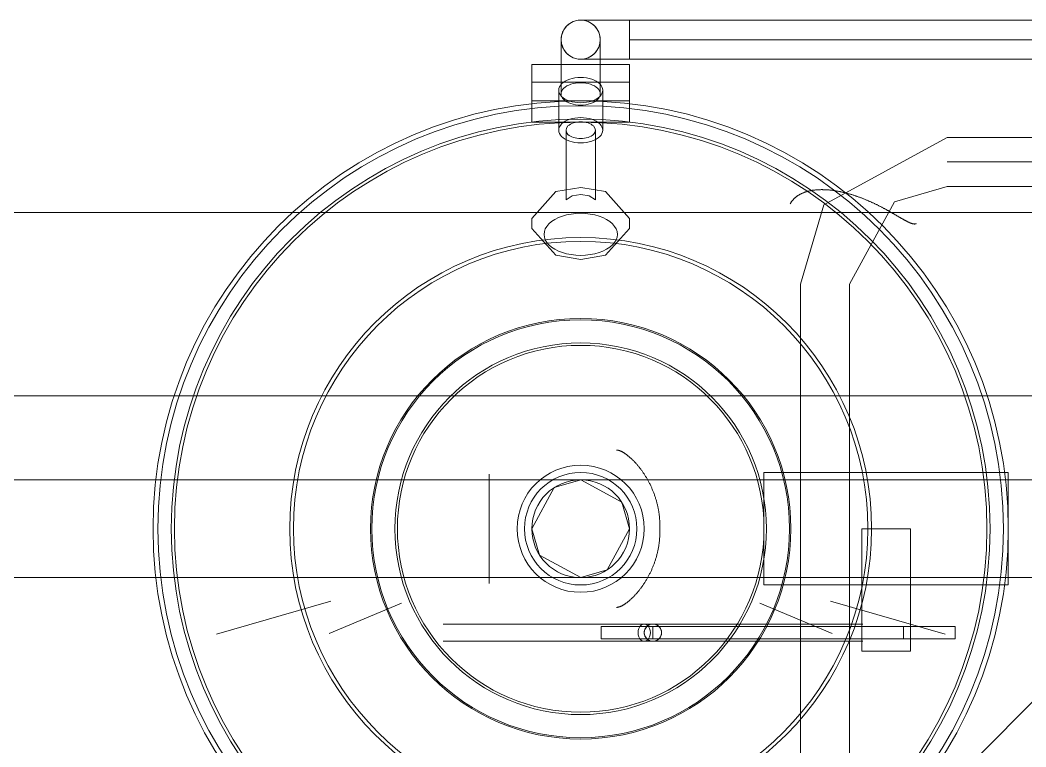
# Model space of a CAD drawing. Header units: millimetres. Extents: x -677815 to 406757, y -145898 to 39000.
# Drawn here: x 136775.9 to 137187.5, y 11781.5 to 12078.7 of the extents above; entities that cross this region are included whole.
import ezdxf

# ---------------------------------------------------------------- set-up
doc = ezdxf.new("R2010")
doc.units = ezdxf.units.MM
doc.header["$LTSCALE"] = 8
doc.layers.add('Xref building Toll$0$P-SANR-FIXT', color=8, linetype='Continuous', lineweight=9)
pattern_1 = [(90, (0, 0), (-406, 2e-14), [])]
pattern_2 = [(270, (40, 609.6), (406, 2e-14), [])]

# ---------------------------------------------------------------- blocks, each defined once
blk = doc.blocks.new('Xref building Toll$0$FP_229-MASTER GROUND FLOOR')
at = {"layer": 'Xref building Toll$0$P-SANR-FIXT'}
for p, q in [((232, 435), (232, 415)), ((248, 415), (248, 435))]:
    blk.add_line(p, q, dxfattribs=at)
blk = doc.blocks.new('Xref building Toll$0$FP_230-MASTER GROUND FLOOR')
at = {"layer": 'Xref building Toll$0$P-SANR-FIXT'}
blk.add_line((240, 443), (217.81, 443), dxfattribs=at)
blk = doc.blocks.new('Xref building Toll$0$FP_231-MASTER GROUND FLOOR')
at = {"layer": 'Xref building Toll$0$P-SANR-FIXT'}
blk.add_line((217.81, 427), (240, 427), dxfattribs=at)
blk = doc.blocks.new('Xref building Toll$0$FP_246-MASTER GROUND FLOOR')
at = {"layer": 'Xref building Toll$0$P-SANR-FIXT'}
blk.add_line((240, 245), (240, 415), dxfattribs=at)
blk = doc.blocks.new('Xref building Toll$0$FP_245-MASTER GROUND FLOOR')
at = {"layer": 'Xref building Toll$0$P-SANR-FIXT'}
for p, q in [((232, 415), (232, 245)), ((248, 245), (248, 415))]:
    blk.add_line(p, q, dxfattribs=at)
blk.add_blockref('Xref building Toll$0$FP_246-MASTER GROUND FLOOR', (0, 0), dxfattribs=at)
blk = doc.blocks.new('Xref building Toll$0$FP_250-MASTER GROUND FLOOR')
at = {"layer": 'Xref building Toll$0$P-SANR-FIXT'}
for p, q in [((173.06, 349.15), (172.91, 349.23)), ((173.2, 349.07), (173.06, 349.15)), ((173.34, 348.98), (173.2, 349.07)), ((173.48, 348.89), (173.34, 348.98)), ((173.62, 348.8), (173.48, 348.89)), ((173.76, 348.71), (173.62, 348.8)), ((173.9, 348.61), (173.76, 348.71)), ((174.03, 348.51), (173.9, 348.61)), ((174.16, 348.41), (174.03, 348.51)), ((174.29, 348.3), (174.16, 348.41)), ((174.42, 348.19), (174.29, 348.3)), ((174.55, 348.08), (174.42, 348.19)), ((174.67, 347.97), (174.55, 348.08)), ((174.8, 347.85), (174.67, 347.97)), ((174.92, 347.73), (174.8, 347.85)), ((175.04, 347.61), (174.92, 347.73)), ((175.16, 347.49), (175.04, 347.61)), ((175.28, 347.36), (175.16, 347.49)), ((175.39, 347.23), (175.28, 347.36)), ((175.5, 347.1), (175.39, 347.23)), ((175.62, 346.96), (175.5, 347.1)), ((175.73, 346.82), (175.62, 346.96)), ((175.83, 346.68), (175.73, 346.82)), ((175.94, 346.54), (175.83, 346.68)), ((176.04, 346.39), (175.94, 346.54)), ((176.15, 346.25), (176.04, 346.39)), ((176.25, 346.1), (176.15, 346.25)), ((176.34, 345.94), (176.25, 346.1)), ((176.44, 345.79), (176.34, 345.94)), ((176.53, 345.63), (176.44, 345.79)), ((176.63, 345.47), (176.53, 345.63)), ((176.72, 345.3), (176.63, 345.47)), ((176.81, 345.14), (176.72, 345.3)), ((176.89, 344.97), (176.81, 345.14)), ((176.98, 344.8), (176.89, 344.97)), ((177.06, 344.63), (176.98, 344.8)), ((177.14, 344.45), (177.06, 344.63)), ((177.22, 344.28), (177.14, 344.45)), ((177.29, 344.1), (177.22, 344.28)), ((177.37, 343.91), (177.29, 344.1)), ((177.44, 343.73), (177.37, 343.91)), ((177.51, 343.54), (177.44, 343.73)), ((177.58, 343.36), (177.51, 343.54)), ((177.65, 343.16), (177.58, 343.36)), ((177.71, 342.97), (177.65, 343.16)), ((177.77, 342.78), (177.71, 342.97)), ((177.83, 342.58), (177.77, 342.78)), ((177.89, 342.38), (177.83, 342.58)), ((177.95, 342.18), (177.89, 342.38)), ((178, 341.98), (177.95, 342.18)), ((178.05, 341.77), (178, 341.98)), ((178.1, 341.57), (178.05, 341.77)), ((178.15, 341.36), (178.1, 341.57)), ((178.19, 341.15), (178.15, 341.36)), ((178.24, 340.93), (178.19, 341.15)), ((178.28, 340.72), (178.24, 340.93)), ((178.32, 340.5), (178.28, 340.72)), ((178.36, 340.29), (178.32, 340.5)), ((178.39, 340.07), (178.36, 340.29)), ((178.42, 339.85), (178.39, 340.07)), ((178.45, 339.62), (178.42, 339.85)), ((178.48, 339.4), (178.45, 339.62)), ((178.51, 339.17), (178.48, 339.4)), ((178.53, 338.94), (178.51, 339.17)), ((178.56, 338.71), (178.53, 338.94)), ((178.58, 338.48), (178.56, 338.71)), ((178.6, 338.25), (178.58, 338.48)), ((178.61, 338.02), (178.6, 338.25)), ((178.63, 337.78), (178.61, 338.02)), ((178.64, 337.54), (178.63, 337.78)), ((178.65, 337.31), (178.64, 337.54)), ((178.53, 333.33), (178.55, 333.59)), ((178.55, 333.59), (178.57, 333.84)), ((178.57, 333.84), (178.59, 334.1)), ((178.59, 334.1), (178.61, 334.35)), ((178.61, 334.35), (178.62, 334.6)), ((178.62, 334.6), (178.63, 334.86)), ((178.63, 334.86), (178.65, 335.11)), ((178.66, 337.07), (178.65, 337.31)), ((178.65, 335.35), (178.66, 335.6)), ((178.65, 335.11), (178.65, 335.35)), ((178.66, 336.83), (178.66, 337.07)), ((178.67, 336.58), (178.66, 336.83)), ((178.66, 335.85), (178.67, 336.1)), ((178.66, 335.6), (178.66, 335.85)), ((178.67, 336.34), (178.67, 336.58)), ((178.67, 336.1), (178.67, 336.34)), ((177.92, 329.14), (177.97, 329.41)), ((177.97, 329.41), (178.02, 329.67)), ((178.02, 329.67), (178.07, 329.94)), ((178.07, 329.94), (178.11, 330.2)), ((178.11, 330.2), (178.16, 330.47)), ((178.16, 330.47), (178.2, 330.73)), ((178.2, 330.73), (178.24, 330.99)), ((178.24, 330.99), (178.28, 331.25)), ((178.28, 331.25), (178.32, 331.52)), ((178.32, 331.52), (178.36, 331.78)), ((178.36, 331.78), (178.39, 332.04)), ((178.39, 332.04), (178.42, 332.3)), ((178.42, 332.3), (178.45, 332.56)), ((178.45, 332.56), (178.48, 332.82)), ((178.48, 332.82), (178.51, 333.08)), ((178.51, 333.08), (178.53, 333.33)), ((176.94, 325.13), (177.02, 325.39)), ((177.02, 325.39), (177.09, 325.66)), ((177.09, 325.66), (177.17, 325.93)), ((177.17, 325.93), (177.24, 326.2)), ((177.24, 326.2), (177.31, 326.47)), ((177.31, 326.47), (177.38, 326.73)), ((177.38, 326.73), (177.44, 327)), ((177.44, 327), (177.51, 327.27)), ((177.51, 327.27), (177.57, 327.54)), ((177.57, 327.54), (177.63, 327.81)), ((177.63, 327.81), (177.69, 328.07)), ((177.69, 328.07), (177.75, 328.34)), ((177.75, 328.34), (177.81, 328.61)), ((177.81, 328.61), (177.86, 328.87)), ((177.86, 328.87), (177.92, 329.14)), ((175.55, 320.88), (175.65, 321.14)), ((175.65, 321.14), (175.74, 321.4)), ((175.74, 321.4), (175.84, 321.67)), ((175.84, 321.67), (175.93, 321.93)), ((175.93, 321.93), (176.02, 322.2)), ((176.02, 322.2), (176.11, 322.46)), ((176.11, 322.46), (176.2, 322.73)), ((176.2, 322.73), (176.29, 322.99)), ((176.29, 322.99), (176.37, 323.26)), ((176.37, 323.26), (176.46, 323.52)), ((176.46, 323.52), (176.54, 323.79)), ((176.54, 323.79), (176.63, 324.06)), ((176.63, 324.06), (176.71, 324.32)), ((176.71, 324.32), (176.79, 324.59)), ((176.79, 324.59), (176.87, 324.86)), ((176.87, 324.86), (176.94, 325.13)), ((173.89, 316.78), (174, 317.03)), ((174, 317.03), (174.11, 317.28)), ((174.11, 317.28), (174.21, 317.53)), ((174.21, 317.53), (174.32, 317.78)), ((174.32, 317.78), (174.43, 318.04)), ((174.43, 318.04), (174.54, 318.29)), ((174.54, 318.29), (174.64, 318.55)), ((174.64, 318.55), (174.75, 318.8)), ((174.75, 318.8), (174.85, 319.06)), ((174.85, 319.06), (174.95, 319.32)), ((174.95, 319.32), (175.05, 319.58)), ((175.05, 319.58), (175.16, 319.84)), ((175.16, 319.84), (175.26, 320.09)), ((175.26, 320.09), (175.36, 320.36)), ((175.36, 320.36), (175.45, 320.62)), ((175.45, 320.62), (175.55, 320.88)), ((171.95, 312.7), (172.06, 312.93)), ((172.06, 312.93), (172.18, 313.16)), ((172.18, 313.16), (172.3, 313.39)), ((172.3, 313.39), (172.41, 313.63)), ((172.41, 313.63), (172.53, 313.86)), ((172.53, 313.86), (172.64, 314.1)), ((172.64, 314.1), (172.76, 314.34)), ((172.76, 314.34), (172.87, 314.58)), ((172.87, 314.58), (172.99, 314.82)), ((172.99, 314.82), (173.1, 315.06)), ((173.1, 315.06), (173.22, 315.3)), ((173.22, 315.3), (173.33, 315.54)), ((173.33, 315.54), (173.44, 315.79)), ((173.44, 315.79), (173.55, 316.03)), ((173.55, 316.03), (173.67, 316.28)), ((173.67, 316.28), (173.78, 316.53)), ((173.78, 316.53), (173.89, 316.78)), ((169.75, 308.6), (169.86, 308.81)), ((169.86, 308.81), (169.98, 309.01)), ((169.98, 309.01), (170.09, 309.21)), ((170.09, 309.21), (170.2, 309.42)), ((170.2, 309.42), (170.32, 309.63)), ((170.32, 309.63), (170.43, 309.84)), ((170.43, 309.84), (170.55, 310.05)), ((170.55, 310.05), (170.67, 310.26)), ((170.67, 310.26), (170.78, 310.48)), ((170.78, 310.48), (170.9, 310.69)), ((170.9, 310.69), (171.01, 310.91)), ((171.01, 310.91), (171.13, 311.13)), ((171.13, 311.13), (171.25, 311.35)), ((171.25, 311.35), (171.36, 311.57)), ((171.36, 311.57), (171.48, 311.79)), ((171.48, 311.79), (171.6, 312.02)), ((171.6, 312.02), (171.71, 312.24)), ((171.71, 312.24), (171.83, 312.47)), ((171.83, 312.47), (171.95, 312.7)), ((167.33, 304.43), (167.43, 304.59)), ((167.43, 304.59), (167.52, 304.76)), ((167.52, 304.76), (167.62, 304.92)), ((167.62, 304.92), (167.72, 305.09)), ((167.72, 305.09), (167.82, 305.26)), ((167.82, 305.26), (167.92, 305.43)), ((167.92, 305.43), (168.02, 305.6)), ((168.02, 305.6), (168.12, 305.78)), ((168.12, 305.78), (168.22, 305.95)), ((168.22, 305.95), (168.33, 306.13)), ((168.33, 306.13), (168.43, 306.31)), ((168.43, 306.31), (168.54, 306.49)), ((168.54, 306.49), (168.65, 306.68)), ((168.65, 306.68), (168.75, 306.86)), ((168.75, 306.86), (168.86, 307.05)), ((168.86, 307.05), (168.97, 307.24)), ((168.97, 307.24), (169.08, 307.43)), ((169.08, 307.43), (169.19, 307.62)), ((169.19, 307.62), (169.3, 307.81)), ((169.3, 307.81), (169.41, 308.01)), ((169.41, 308.01), (169.52, 308.21)), ((169.52, 308.21), (169.63, 308.4)), ((169.63, 308.4), (169.75, 308.6)), ((165.16, 300.4), (165.2, 300.5)), ((165.2, 300.5), (165.25, 300.62)), ((165.25, 300.62), (165.31, 300.73)), ((165.31, 300.73), (165.36, 300.84)), ((165.36, 300.84), (165.41, 300.96)), ((165.41, 300.96), (165.47, 301.08)), ((165.47, 301.08), (165.53, 301.19)), ((165.53, 301.19), (165.59, 301.32)), ((165.59, 301.32), (165.65, 301.44)), ((165.65, 301.44), (165.72, 301.56)), ((165.72, 301.56), (165.79, 301.69)), ((165.79, 301.69), (165.85, 301.82)), ((165.85, 301.82), (165.92, 301.95)), ((165.92, 301.95), (165.99, 302.08)), ((165.99, 302.08), (166.07, 302.21)), ((166.07, 302.21), (166.14, 302.35)), ((166.14, 302.35), (166.22, 302.49)), ((166.22, 302.49), (166.29, 302.62)), ((166.29, 302.62), (166.37, 302.76)), ((166.37, 302.76), (166.45, 302.91)), ((166.45, 302.91), (166.54, 303.05)), ((166.54, 303.05), (166.62, 303.2)), ((166.62, 303.2), (166.7, 303.35)), ((166.7, 303.35), (166.79, 303.49)), ((166.79, 303.49), (166.88, 303.65)), ((166.88, 303.65), (166.97, 303.8)), ((166.97, 303.8), (167.06, 303.95)), ((167.06, 303.95), (167.15, 304.11)), ((167.15, 304.11), (167.24, 304.27)), ((167.24, 304.27), (167.33, 304.43)), ((164.62, 298.49), (164.63, 298.56)), ((164.62, 298.41), (164.62, 298.49)), ((164.62, 298.34), (164.62, 298.41)), ((164.63, 298.27), (164.62, 298.34)), ((164.63, 298.64), (164.64, 298.72)), ((164.63, 298.56), (164.63, 298.64)), ((164.63, 298.2), (164.63, 298.27)), ((164.64, 298.13), (164.63, 298.2)), ((164.64, 298.72), (164.65, 298.8)), ((164.65, 298.06), (164.64, 298.13)), ((164.65, 298.8), (164.66, 298.88)), ((164.67, 298), (164.65, 298.06)), ((164.66, 298.88), (164.68, 298.96)), ((164.68, 297.93), (164.67, 298)), ((164.68, 298.96), (164.7, 299.04)), ((164.7, 297.87), (164.68, 297.93)), ((164.7, 299.04), (164.71, 299.13)), ((164.72, 297.81), (164.7, 297.87)), ((164.71, 299.13), (164.74, 299.22)), ((164.74, 297.75), (164.72, 297.81)), ((164.74, 299.22), (164.76, 299.31)), ((164.77, 297.69), (164.74, 297.75)), ((164.76, 299.31), (164.78, 299.4)), ((164.78, 299.4), (164.81, 299.49)), ((164.81, 299.49), (164.84, 299.58)), ((164.84, 299.58), (164.87, 299.68)), ((164.87, 299.68), (164.91, 299.78)), ((164.91, 299.78), (164.94, 299.88)), ((164.94, 299.88), (164.98, 299.98)), ((164.98, 299.98), (165.02, 300.08)), ((165.02, 300.08), (165.07, 300.18)), ((165.07, 300.18), (165.11, 300.29)), ((165.11, 300.29), (165.16, 300.4))]:
    blk.add_line(p, q, dxfattribs=at)
blk = doc.blocks.new('Xref building Toll$0$FP_249-MASTER GROUND FLOOR')
at = {"layer": 'Xref building Toll$0$P-SANR-FIXT', "flags": 128}
for points in [[(200, 285), (172.42, 335.49), (140, 345)], [(140, 325), (173.66, 306.61), (180, 285)]]:
    blk.add_lwpolyline(points, dxfattribs=at)
at = {"layer": 'Xref building Toll$0$P-SANR-FIXT'}
blk.add_blockref('Xref building Toll$0$FP_250-MASTER GROUND FLOOR', (0, 0), dxfattribs=at)
blk = doc.blocks.new('Xref building Toll$0$FP_252-MASTER GROUND FLOOR')
at = {"layer": 'Xref building Toll$0$P-SANR-FIXT'}
blk.add_line((190, 185), (190, 285), dxfattribs=at)
blk = doc.blocks.new('Xref building Toll$0$FP_251-MASTER GROUND FLOOR')
at = {"layer": 'Xref building Toll$0$P-SANR-FIXT'}
for p, q in [((180, 285), (180, 185)), ((200, 185), (200, 285))]:
    blk.add_line(p, q, dxfattribs=at)
blk.add_blockref('Xref building Toll$0$FP_252-MASTER GROUND FLOOR', (0, 0), dxfattribs=at)
blk = doc.blocks.new('Xref building Toll$0$FP_262-MASTER GROUND FLOOR')
at = {"layer": 'Xref building Toll$0$P-SANR-FIXT'}
for p, q in [((140, 345), (-60, 345)), ((-60, 325), (140, 325))]:
    blk.add_line(p, q, dxfattribs=at)
blk = doc.blocks.new('Xref building Toll$0$FP_264-MASTER GROUND FLOOR')
at = {"layer": 'Xref building Toll$0$P-SANR-FIXT'}
blk.add_line((62.36, 260), (40, 260), dxfattribs=at)
blk = doc.blocks.new('Xref building Toll$0$FP_263-MASTER GROUND FLOOR')
at = {"layer": 'Xref building Toll$0$P-SANR-FIXT'}
blk.add_line((60, 135), (60, 385), dxfattribs=at)
blk.add_blockref('Xref building Toll$0$FP_264-MASTER GROUND FLOOR', (0, 0), dxfattribs=at)
blk = doc.blocks.new('Xref building Toll$0$FP_266-MASTER GROUND FLOOR')
at = {"layer": 'Xref building Toll$0$P-SANR-FIXT'}
blk.add_line((17.64, 260), (40, 260), dxfattribs=at)
blk = doc.blocks.new('Xref building Toll$0$FP_265-MASTER GROUND FLOOR')
at = {"layer": 'Xref building Toll$0$P-SANR-FIXT'}
blk.add_line((20, 385), (20, 135), dxfattribs=at)
blk.add_blockref('Xref building Toll$0$FP_266-MASTER GROUND FLOOR', (0, 0), dxfattribs=at)
blk = doc.blocks.new('Xref building Toll$0$FP_268-MASTER GROUND FLOOR')
at = {"layer": 'Xref building Toll$0$P-SANR-FIXT'}
for p, q in [((72.13, 419.91), (72.11, 419.81)), ((72.15, 420.02), (72.13, 419.91)), ((72.16, 420.12), (72.15, 420.02)), ((72.17, 420.21), (72.16, 420.12)), ((72.17, 420.31), (72.17, 420.21)), ((69.99, 415.83), (69.87, 415.67)), ((70.12, 415.99), (69.99, 415.83)), ((70.24, 416.15), (70.12, 415.99)), ((70.35, 416.31), (70.24, 416.15)), ((70.47, 416.47), (70.35, 416.31)), ((70.57, 416.62), (70.47, 416.47)), ((70.68, 416.78), (70.57, 416.62)), ((70.78, 416.93), (70.68, 416.78)), ((70.88, 417.08), (70.78, 416.93)), ((70.98, 417.23), (70.88, 417.08)), ((71.07, 417.37), (70.98, 417.23)), ((71.15, 417.52), (71.07, 417.37)), ((71.24, 417.66), (71.15, 417.52)), ((71.32, 417.81), (71.24, 417.66)), ((71.4, 417.95), (71.32, 417.81)), ((71.47, 418.09), (71.4, 417.95)), ((71.54, 418.22), (71.47, 418.09)), ((71.61, 418.36), (71.54, 418.22)), ((71.67, 418.49), (71.61, 418.36)), ((71.73, 418.62), (71.67, 418.49)), ((71.78, 418.75), (71.73, 418.62)), ((71.83, 418.88), (71.78, 418.75)), ((71.88, 419), (71.83, 418.88)), ((71.93, 419.12), (71.88, 419)), ((71.97, 419.24), (71.93, 419.12)), ((72, 419.36), (71.97, 419.24)), ((72.04, 419.48), (72, 419.36)), ((72.07, 419.59), (72.04, 419.48)), ((72.09, 419.7), (72.07, 419.59)), ((72.11, 419.81), (72.09, 419.7)), ((65.84, 411.61), (65.64, 411.43)), ((66.05, 411.78), (65.84, 411.61)), ((66.25, 411.95), (66.05, 411.78)), ((66.45, 412.12), (66.25, 411.95)), ((66.64, 412.3), (66.45, 412.12)), ((66.83, 412.47), (66.64, 412.3)), ((67.02, 412.64), (66.83, 412.47)), ((67.21, 412.81), (67.02, 412.64)), ((67.39, 412.99), (67.21, 412.81)), ((67.57, 413.16), (67.39, 412.99)), ((67.75, 413.33), (67.57, 413.16)), ((67.92, 413.5), (67.75, 413.33)), ((68.09, 413.67), (67.92, 413.5)), ((68.25, 413.84), (68.09, 413.67)), ((68.42, 414.01), (68.25, 413.84)), ((68.58, 414.18), (68.42, 414.01)), ((68.73, 414.35), (68.58, 414.18)), ((68.89, 414.52), (68.73, 414.35)), ((69.04, 414.69), (68.89, 414.52)), ((69.18, 414.85), (69.04, 414.69)), ((69.33, 415.02), (69.18, 414.85)), ((69.47, 415.18), (69.33, 415.02)), ((69.61, 415.35), (69.47, 415.18)), ((69.74, 415.51), (69.61, 415.35)), ((69.87, 415.67), (69.74, 415.51)), ((59.85, 407.5), (59.57, 407.35)), ((60.12, 407.66), (59.85, 407.5)), ((60.38, 407.81), (60.12, 407.66)), ((60.65, 407.96), (60.38, 407.81)), ((60.91, 408.12), (60.65, 407.96)), ((61.17, 408.28), (60.91, 408.12)), ((61.43, 408.43), (61.17, 408.28)), ((61.69, 408.59), (61.43, 408.43)), ((61.94, 408.75), (61.69, 408.59)), ((62.19, 408.91), (61.94, 408.75)), ((62.44, 409.08), (62.19, 408.91)), ((62.69, 409.24), (62.44, 409.08)), ((62.93, 409.4), (62.69, 409.24)), ((63.17, 409.57), (62.93, 409.4)), ((63.41, 409.74), (63.17, 409.57)), ((63.64, 409.9), (63.41, 409.74)), ((63.88, 410.07), (63.64, 409.9)), ((64.11, 410.24), (63.88, 410.07)), ((64.33, 410.41), (64.11, 410.24)), ((64.56, 410.58), (64.33, 410.41)), ((64.78, 410.75), (64.56, 410.58)), ((65, 410.92), (64.78, 410.75)), ((65.21, 411.09), (65, 410.92)), ((65.43, 411.26), (65.21, 411.09)), ((65.64, 411.43), (65.43, 411.26)), ((48.85, 403.39), (48.52, 403.32)), ((49.18, 403.46), (48.85, 403.39)), ((49.51, 403.53), (49.18, 403.46)), ((49.84, 403.61), (49.51, 403.53)), ((50.17, 403.69), (49.84, 403.61)), ((50.5, 403.77), (50.17, 403.69)), ((50.82, 403.86), (50.5, 403.77)), ((51.15, 403.94), (50.82, 403.86)), ((51.47, 404.04), (51.15, 403.94)), ((51.79, 404.13), (51.47, 404.04)), ((52.11, 404.22), (51.79, 404.13)), ((52.43, 404.32), (52.11, 404.22)), ((52.75, 404.42), (52.43, 404.32)), ((53.06, 404.53), (52.75, 404.42)), ((53.38, 404.63), (53.06, 404.53)), ((53.69, 404.74), (53.38, 404.63)), ((54, 404.85), (53.69, 404.74)), ((54.31, 404.96), (54, 404.85)), ((54.62, 405.08), (54.31, 404.96)), ((54.93, 405.2), (54.62, 405.08)), ((55.23, 405.32), (54.93, 405.2)), ((55.53, 405.44), (55.23, 405.32)), ((55.84, 405.56), (55.53, 405.44)), ((56.14, 405.69), (55.84, 405.56)), ((56.43, 405.82), (56.14, 405.69)), ((56.73, 405.95), (56.43, 405.82)), ((57.02, 406.08), (56.73, 405.95)), ((57.31, 406.22), (57.02, 406.08)), ((57.6, 406.35), (57.31, 406.22)), ((57.89, 406.49), (57.6, 406.35)), ((58.18, 406.63), (57.89, 406.49)), ((58.46, 406.77), (58.18, 406.63)), ((58.74, 406.91), (58.46, 406.77)), ((59.02, 407.06), (58.74, 406.91)), ((59.3, 407.21), (59.02, 407.06)), ((59.57, 407.35), (59.3, 407.21)), ((40.34, 402.6), (40, 402.61)), ((40.69, 402.59), (40.34, 402.6)), ((41.03, 402.59), (40.69, 402.59)), ((41.38, 402.59), (41.03, 402.59)), ((41.72, 402.59), (41.38, 402.59)), ((42.07, 402.6), (41.72, 402.59)), ((42.41, 402.61), (42.07, 402.6)), ((42.76, 402.62), (42.41, 402.61)), ((43.1, 402.64), (42.76, 402.62)), ((43.44, 402.65), (43.1, 402.64)), ((43.79, 402.68), (43.44, 402.65)), ((44.13, 402.7), (43.79, 402.68)), ((44.47, 402.73), (44.13, 402.7)), ((44.81, 402.76), (44.47, 402.73)), ((45.15, 402.8), (44.81, 402.76)), ((45.49, 402.84), (45.15, 402.8)), ((45.83, 402.88), (45.49, 402.84)), ((46.17, 402.92), (45.83, 402.88)), ((46.51, 402.97), (46.17, 402.92)), ((46.85, 403.02), (46.51, 402.97)), ((47.18, 403.07), (46.85, 403.02)), ((47.52, 403.13), (47.18, 403.07)), ((47.85, 403.19), (47.52, 403.13)), ((48.19, 403.25), (47.85, 403.19)), ((48.52, 403.32), (48.19, 403.25))]:
    blk.add_line(p, q, dxfattribs=at)
blk = doc.blocks.new('Xref building Toll$0$FP_267-MASTER GROUND FLOOR')
at = {"layer": 'Xref building Toll$0$P-SANR-FIXT', "flags": 128}
for points in [[(40, 455), (56.83, 445.81), (60, 435)], [(60, 435), (50.81, 418.17), (40, 415)], [(60, 435), (60, 412.02), (60, 385)]]:
    blk.add_lwpolyline(points, dxfattribs=at)
at = {"layer": 'Xref building Toll$0$P-SANR-FIXT'}
blk.add_blockref('Xref building Toll$0$FP_268-MASTER GROUND FLOOR', (0, 0), dxfattribs=at)
blk = doc.blocks.new('Xref building Toll$0$FP_270-MASTER GROUND FLOOR')
at = {"layer": 'Xref building Toll$0$P-SANR-FIXT'}
for p, q in [((7.83, 420.31), (7.83, 420.21)), ((7.83, 420.21), (7.84, 420.12)), ((7.84, 420.12), (7.85, 420.02)), ((7.85, 420.02), (7.87, 419.91)), ((7.87, 419.91), (7.89, 419.81)), ((7.89, 419.81), (7.91, 419.7)), ((7.91, 419.7), (7.93, 419.59)), ((7.93, 419.59), (7.96, 419.48)), ((7.96, 419.48), (8, 419.36)), ((8, 419.36), (8.03, 419.24)), ((8.03, 419.24), (8.07, 419.12)), ((8.07, 419.12), (8.12, 419)), ((8.12, 419), (8.17, 418.88)), ((8.17, 418.88), (8.22, 418.75)), ((8.22, 418.75), (8.27, 418.62)), ((8.27, 418.62), (8.33, 418.49)), ((8.33, 418.49), (8.39, 418.36)), ((8.39, 418.36), (8.46, 418.22)), ((8.46, 418.22), (8.53, 418.09)), ((8.53, 418.09), (8.6, 417.95)), ((8.6, 417.95), (8.68, 417.81)), ((8.68, 417.81), (8.76, 417.66)), ((8.76, 417.66), (8.85, 417.52)), ((8.85, 417.52), (8.93, 417.37)), ((8.93, 417.37), (9.02, 417.23)), ((9.02, 417.23), (9.12, 417.08)), ((9.12, 417.08), (9.22, 416.93)), ((9.22, 416.93), (9.32, 416.78)), ((9.32, 416.78), (9.43, 416.62)), ((9.43, 416.62), (9.53, 416.47)), ((9.53, 416.47), (9.65, 416.31)), ((9.65, 416.31), (9.76, 416.15)), ((9.76, 416.15), (9.88, 415.99)), ((9.88, 415.99), (10.01, 415.83)), ((10.01, 415.83), (10.13, 415.67)), ((10.13, 415.67), (10.26, 415.51)), ((10.26, 415.51), (10.39, 415.35)), ((10.39, 415.35), (10.53, 415.18)), ((10.53, 415.18), (10.67, 415.02)), ((10.67, 415.02), (10.82, 414.85)), ((10.82, 414.85), (10.96, 414.69)), ((10.96, 414.69), (11.11, 414.52)), ((11.11, 414.52), (11.27, 414.35)), ((11.27, 414.35), (11.42, 414.18)), ((11.42, 414.18), (11.58, 414.01)), ((11.58, 414.01), (11.75, 413.84)), ((11.75, 413.84), (11.91, 413.67)), ((11.91, 413.67), (12.08, 413.5)), ((12.08, 413.5), (12.25, 413.33)), ((12.25, 413.33), (12.43, 413.16)), ((12.43, 413.16), (12.61, 412.99)), ((12.61, 412.99), (12.79, 412.81)), ((12.79, 412.81), (12.98, 412.64)), ((12.98, 412.64), (13.17, 412.47)), ((13.17, 412.47), (13.36, 412.3)), ((13.36, 412.3), (13.55, 412.12)), ((13.55, 412.12), (13.75, 411.95)), ((13.75, 411.95), (13.95, 411.78)), ((13.95, 411.78), (14.16, 411.61)), ((14.16, 411.61), (14.36, 411.43)), ((14.36, 411.43), (14.57, 411.26)), ((14.57, 411.26), (14.79, 411.09)), ((14.79, 411.09), (15, 410.92)), ((15, 410.92), (15.22, 410.75)), ((15.22, 410.75), (15.44, 410.58)), ((15.44, 410.58), (15.67, 410.41)), ((15.67, 410.41), (15.89, 410.24)), ((15.89, 410.24), (16.12, 410.07)), ((16.12, 410.07), (16.36, 409.9)), ((16.36, 409.9), (16.59, 409.74)), ((16.59, 409.74), (16.83, 409.57)), ((16.83, 409.57), (17.07, 409.4)), ((17.07, 409.4), (17.31, 409.24)), ((17.31, 409.24), (17.56, 409.08)), ((17.56, 409.08), (17.81, 408.91)), ((17.81, 408.91), (18.06, 408.75)), ((18.06, 408.75), (18.31, 408.59)), ((18.31, 408.59), (18.57, 408.43)), ((18.57, 408.43), (18.83, 408.28)), ((18.83, 408.28), (19.09, 408.12)), ((19.09, 408.12), (19.35, 407.96)), ((19.35, 407.96), (19.62, 407.81)), ((19.62, 407.81), (19.88, 407.66)), ((19.88, 407.66), (20.15, 407.5)), ((20.15, 407.5), (20.43, 407.35)), ((20.43, 407.35), (20.7, 407.21)), ((20.7, 407.21), (20.98, 407.06)), ((20.98, 407.06), (21.26, 406.91)), ((21.26, 406.91), (21.54, 406.77)), ((21.54, 406.77), (21.82, 406.63)), ((21.82, 406.63), (22.11, 406.49)), ((22.11, 406.49), (22.4, 406.35)), ((22.4, 406.35), (22.69, 406.22)), ((22.69, 406.22), (22.98, 406.08)), ((22.98, 406.08), (23.27, 405.95)), ((23.27, 405.95), (23.57, 405.82)), ((23.57, 405.82), (23.86, 405.69)), ((23.86, 405.69), (24.16, 405.56)), ((24.16, 405.56), (24.47, 405.44)), ((24.47, 405.44), (24.77, 405.32)), ((24.77, 405.32), (25.07, 405.2)), ((25.07, 405.2), (25.38, 405.08)), ((25.38, 405.08), (25.69, 404.96)), ((25.69, 404.96), (26, 404.85)), ((26, 404.85), (26.31, 404.74)), ((26.31, 404.74), (26.62, 404.63)), ((26.62, 404.63), (26.94, 404.53)), ((26.94, 404.53), (27.25, 404.42)), ((27.25, 404.42), (27.57, 404.32)), ((27.57, 404.32), (27.89, 404.22)), ((27.89, 404.22), (28.21, 404.13)), ((28.21, 404.13), (28.53, 404.04)), ((28.53, 404.04), (28.85, 403.94)), ((28.85, 403.94), (29.18, 403.86)), ((29.18, 403.86), (29.5, 403.77)), ((29.5, 403.77), (29.83, 403.69)), ((29.83, 403.69), (30.16, 403.61)), ((30.16, 403.61), (30.49, 403.53)), ((30.49, 403.53), (30.82, 403.46)), ((30.82, 403.46), (31.15, 403.39)), ((31.15, 403.39), (31.48, 403.32)), ((31.48, 403.32), (31.81, 403.25)), ((31.81, 403.25), (32.15, 403.19)), ((32.15, 403.19), (32.48, 403.13)), ((32.48, 403.13), (32.82, 403.07)), ((32.82, 403.07), (33.15, 403.02)), ((33.15, 403.02), (33.49, 402.97)), ((33.49, 402.97), (33.83, 402.92)), ((33.83, 402.92), (34.17, 402.88)), ((34.17, 402.88), (34.51, 402.84)), ((34.51, 402.84), (34.85, 402.8)), ((34.85, 402.8), (35.19, 402.76)), ((35.19, 402.76), (35.53, 402.73)), ((35.53, 402.73), (35.87, 402.7)), ((35.87, 402.7), (36.21, 402.68)), ((36.21, 402.68), (36.56, 402.65)), ((36.56, 402.65), (36.9, 402.64)), ((36.9, 402.64), (37.24, 402.62)), ((37.24, 402.62), (37.59, 402.61)), ((37.59, 402.61), (37.93, 402.6)), ((37.93, 402.6), (38.28, 402.59)), ((38.28, 402.59), (38.62, 402.59)), ((38.62, 402.59), (38.97, 402.59)), ((38.97, 402.59), (39.31, 402.59)), ((39.31, 402.59), (39.66, 402.6)), ((39.66, 402.6), (40, 402.61))]:
    blk.add_line(p, q, dxfattribs=at)
blk = doc.blocks.new('Xref building Toll$0$FP_269-MASTER GROUND FLOOR')
at = {"layer": 'Xref building Toll$0$P-SANR-FIXT', "flags": 128}
for points in [[(20, 435), (29.19, 451.83), (40, 455)], [(20, 385), (20, 427.07), (20, 435)], [(40, 415), (23.17, 424.19), (20, 435)]]:
    blk.add_lwpolyline(points, dxfattribs=at)
at = {"layer": 'Xref building Toll$0$P-SANR-FIXT'}
blk.add_blockref('Xref building Toll$0$FP_270-MASTER GROUND FLOOR', (0, 0), dxfattribs=at)
blk = doc.blocks.new('Xref building Toll$0$FP_274-MASTER GROUND FLOOR')
at = {"layer": 'Xref building Toll$0$P-SANR-FIXT'}
blk.add_line((-3.18, 285.9), (10.37, 332.7), dxfattribs=at)
blk = doc.blocks.new('Xref building Toll$0$FP_273-MASTER GROUND FLOOR')
at = {"layer": 'Xref building Toll$0$P-SANR-FIXT'}
blk.add_blockref('Xref building Toll$0$FP_274-MASTER GROUND FLOOR', (0, 0), dxfattribs=at)
blk = doc.blocks.new('Xref building Toll$0$FP_276-MASTER GROUND FLOOR')
at = {"layer": 'Xref building Toll$0$P-SANR-FIXT'}
blk.add_line((-2.79, 332.1), (9.52, 361.71), dxfattribs=at)
blk = doc.blocks.new('Xref building Toll$0$FP_275-MASTER GROUND FLOOR')
at = {"layer": 'Xref building Toll$0$P-SANR-FIXT'}
blk.add_blockref('Xref building Toll$0$FP_276-MASTER GROUND FLOOR', (0, 0), dxfattribs=at)
blk = doc.blocks.new('Xref building Toll$0$FP_278-MASTER GROUND FLOOR')
at = {"layer": 'Xref building Toll$0$P-SANR-FIXT'}
blk.add_line((10.37, 537.3), (-3.18, 584.1), dxfattribs=at)
blk = doc.blocks.new('Xref building Toll$0$FP_277-MASTER GROUND FLOOR')
at = {"layer": 'Xref building Toll$0$P-SANR-FIXT'}
blk.add_blockref('Xref building Toll$0$FP_278-MASTER GROUND FLOOR', (0, 0), dxfattribs=at)
blk = doc.blocks.new('Xref building Toll$0$FP_280-MASTER GROUND FLOOR')
at = {"layer": 'Xref building Toll$0$P-SANR-FIXT'}
blk.add_line((9.52, 508.29), (-2.79, 537.9), dxfattribs=at)
blk = doc.blocks.new('Xref building Toll$0$FP_279-MASTER GROUND FLOOR')
at = {"layer": 'Xref building Toll$0$P-SANR-FIXT'}
blk.add_blockref('Xref building Toll$0$FP_280-MASTER GROUND FLOOR', (0, 0), dxfattribs=at)
blk = doc.blocks.new('Xref building Toll$0$FP_281-MASTER GROUND FLOOR')
at = {"layer": 'Xref building Toll$0$P-SANR-FIXT'}
for p, q in [((-6.04, 405.46), (-6.04, 322.53)), ((1.04, 322.53), (1.04, 405.46))]:
    blk.add_line(p, q, dxfattribs=at)
blk = doc.blocks.new('Xref building Toll$0$FP_282-MASTER GROUND FLOOR')
at = {"layer": 'Xref building Toll$0$P-SANR-FIXT'}
for p, q in [((-6.04, 322.53), (-6.04, 319.6)), ((1.04, 319.6), (1.04, 322.53))]:
    blk.add_line(p, q, dxfattribs=at)
at = {"layer": 'Xref building Toll$0$P-SANR-FIXT', "flags": 128}
for points in [[(-6.04, 319.6), (-6.04, 324.2), (-6.04, 329.6)], [(1.04, 329.6), (1.04, 321.19), (1.04, 319.6)]]:
    blk.add_lwpolyline(points, dxfattribs=at)
blk = doc.blocks.new('Xref building Toll$0$FP_283-MASTER GROUND FLOOR')
at = {"layer": 'Xref building Toll$0$P-SANR-FIXT'}
for p, q in [((-6.04, 481.32), (-6.04, 329.6)), ((1.04, 329.6), (1.04, 481.32))]:
    blk.add_line(p, q, dxfattribs=at)
blk = doc.blocks.new('Xref building Toll$0$FP_284-MASTER GROUND FLOOR')
at = {"layer": 'Xref building Toll$0$P-SANR-FIXT'}
for p, q in [((-6.04, 491.32), (-6.04, 488.39)), ((1.04, 488.39), (1.04, 491.32))]:
    blk.add_line(p, q, dxfattribs=at)
at = {"layer": 'Xref building Toll$0$P-SANR-FIXT', "flags": 128}
for points in [[(-6.04, 481.32), (-6.04, 489.73), (-6.04, 491.32)], [(1.04, 491.32), (1.04, 486.72), (1.04, 481.32)]]:
    blk.add_lwpolyline(points, dxfattribs=at)
blk = doc.blocks.new('Xref building Toll$0$FP_285-MASTER GROUND FLOOR')
at = {"layer": 'Xref building Toll$0$P-SANR-FIXT'}
for p, q in [((-6.04, 488.39), (-6.04, 408.99)), ((1.04, 408.99), (1.04, 488.39))]:
    blk.add_line(p, q, dxfattribs=at)
blk = doc.blocks.new('Xref building Toll$0$FP_286-MASTER GROUND FLOOR')
at = {"layer": 'Xref building Toll$0$P-SANR-FIXT'}
for p, q in [((40, 320), (-10, 320)), ((-10, 300), (40, 300))]:
    blk.add_line(p, q, dxfattribs=at)
blk = doc.blocks.new('Xref building Toll$0$FP_287-MASTER GROUND FLOOR')
at = {"layer": 'Xref building Toll$0$P-SANR-FIXT'}
for p, q in [((17, 360), (17, 260)), ((63, 260), (63, 360))]:
    blk.add_line(p, q, dxfattribs=at)
blk = doc.blocks.new('Xref building Toll$0$FP_293-MASTER GROUND FLOOR')
at = {"layer": 'Xref building Toll$0$P-SANR-FIXT'}
blk.add_line((62.36, 472.5), (40, 472.5), dxfattribs=at)
blk = doc.blocks.new('Xref building Toll$0$FP_292-MASTER GROUND FLOOR')
at = {"layer": 'Xref building Toll$0$P-SANR-FIXT'}
blk.add_line((60, 205), (60, 740), dxfattribs=at)
blk.add_blockref('Xref building Toll$0$FP_293-MASTER GROUND FLOOR', (0, 0), dxfattribs=at)
blk = doc.blocks.new('Xref building Toll$0$FP_295-MASTER GROUND FLOOR')
at = {"layer": 'Xref building Toll$0$P-SANR-FIXT'}
blk.add_line((17.64, 472.5), (40, 472.5), dxfattribs=at)
blk = doc.blocks.new('Xref building Toll$0$FP_294-MASTER GROUND FLOOR')
at = {"layer": 'Xref building Toll$0$P-SANR-FIXT'}
blk.add_line((20, 740), (20, 205), dxfattribs=at)
blk.add_blockref('Xref building Toll$0$FP_295-MASTER GROUND FLOOR', (0, 0), dxfattribs=at)
blk = doc.blocks.new('Xref building Toll$0$Safety_Shower_amp_Eye_Wash_6042 - Existing-1629958-MASTER GROUND FLOOR')
at = {"layer": 'Xref building Toll$0$P-SANR-FIXT'}
h = blk.add_hatch(dxfattribs=at)
h.set_pattern_fill('FP_312', color=256, style=0, pattern_type=2)
h.set_pattern_definition(pattern_1)
edge = h.paths.add_edge_path(flags=0)
edge.add_arc((40, 435), 166.25, 180, 360)
edge.add_arc((40, 435), 166.25, 360, 540)
edge = h.paths.add_edge_path(flags=0)
edge.add_arc((40, 435), 175, 180, 360)
edge.add_arc((40, 435), 175, 360, 540)
h = blk.add_hatch(dxfattribs=at)
h.set_pattern_fill('FP_312', color=256, style=0, pattern_type=2)
h.set_pattern_definition(pattern_1)
edge = h.paths.add_edge_path(flags=0)
edge.add_arc((40, 435), 76, 180, 360)
edge.add_arc((40, 435), 76, 360, 540)
edge = h.paths.add_edge_path(flags=0)
edge.add_arc((40, 435), 85.46, 180, 360)
edge.add_arc((40, 435), 85.46, 360, 540)
h = blk.add_hatch(dxfattribs=at)
h.set_pattern_fill('FP_311', color=256, style=0, pattern_type=2)
h.set_pattern_definition([(180, (0, 0), (-5e-14, -406), [])])
edge = h.paths.add_edge_path(flags=0)
edge.add_arc((40, 435), 75, 90, 270)
edge.add_arc((40, 435), 75, 270, 450)
edge = h.paths.add_edge_path(flags=0)
edge.add_arc((40, 435), 20, 270, 450)
edge.add_arc((40, 435), 20, 90, 270)
h = blk.add_hatch(dxfattribs=at)
h.set_pattern_fill('FP_313', color=256, style=0, pattern_type=2)
h.set_pattern_definition(pattern_2)
edge = h.paths.add_edge_path(flags=0)
edge.add_line((40, 461), (40, 435))
edge.add_line((40, 435), (40, 409))
edge.add_arc((40, 435), 26, 90, 270, ccw=False)
h = blk.add_hatch(dxfattribs=at)
h.set_pattern_fill('FP_313', color=256, style=0, pattern_type=2)
h.set_pattern_definition(pattern_2)
edge = h.paths.add_edge_path(flags=0)
edge.add_line((40, 409), (40, 435))
edge.add_line((40, 435), (40, 461))
edge.add_arc((40, 435), 26, -90, 90, ccw=False)
h = blk.add_hatch(dxfattribs=at)
h.set_pattern_fill('FP_306', color=256, style=0, pattern_type=2)
h.set_pattern_definition([(270, (40, 435), (406, 2e-14), [])])
edge = h.paths.add_edge_path(flags=0)
edge.add_arc((40, 435), 20, 270, 450)
edge.add_arc((40, 435), 20, 90, 270)
h = blk.add_hatch(dxfattribs=at)
h.set_pattern_fill('FP_310', color=256, style=0, pattern_type=2)
h.set_pattern_definition([(0, (-456.03, 435), (0, 406), [])])
h.paths.add_polyline_path([(222.62, 455), (222.62, 415), (206.25, 415), (206.25, 455)], flags=0)
h = blk.add_hatch(dxfattribs=at)
h.set_pattern_fill('FP_309', color=256, style=0, pattern_type=2)
h.set_pattern_definition([(180, (628.64, 435), (-5e-14, -406), [])])
h.paths.add_polyline_path([(229.8, 455), (229.8, 415), (222.62, 415), (222.62, 455)], flags=0)
h = blk.add_hatch(dxfattribs=at)
h.set_pattern_fill('FP_303', color=256, style=0, pattern_type=2)
h.set_pattern_definition([(0, (-575, 435), (0, 406), [])])
edge = h.paths.add_edge_path(flags=0)
edge.add_ellipse((217.81, 435), major_axis=(0, 8), ratio=0.573576, start_angle=90, end_angle=270)
edge.add_ellipse((217.81, 435), major_axis=(0, 8), ratio=0.573576, start_angle=270, end_angle=450)
for p, q in [((166.86, 455), (162.84, 455)), ((215, 455), (206.25, 455)), ((206.25, 455), (222.62, 455)), ((206.25, 415), (206.25, 455)), ((229.8, 455), (215, 455)), ((215, 415), (215, 455)), ((222.62, 455), (229.8, 455)), ((222.62, 455), (222.62, 415)), ((229.8, 415), (229.8, 455)), ((202.98, 441), (174.47, 441)), ((174.47, 441), (174.47, 441)), ((219.36, 444), (202.98, 444)), ((174.47, 429), (202.98, 429)), ((174.47, 429), (174.47, 429)), ((-5, 426.67), (-5, 302.93)), ((-5, 405.46), (-5, 426.67)), ((0, 426.67), (-5, 426.67)), ((0, 426.67), (0, 405.46)), ((0, 302.93), (0, 426.67)), ((202.98, 426), (219.36, 426)), ((162.84, 415), (166.86, 415)), ((222.62, 415), (206.25, 415)), ((206.25, 415), (215, 415)), ((215, 415), (229.8, 415)), ((229.8, 415), (222.62, 415)), ((232, 415), (248, 415)), ((248, 415), (232, 415)), ((248, 415), (232, 415)), ((232, 415), (248, 415)), ((-5, 281.72), (-5, 405.46)), ((-5, 405.46), (0, 405.46)), ((0, 405.46), (0, 281.72)), ((17, 360), (63, 360)), ((63, 360), (17, 360)), ((-10, 300), (-10, 320)), ((-10, 320), (-10, 300)), ((40, 300), (40, 320)), ((40, 320), (40, 300)), ((-5, 302.93), (-5, 281.72)), ((-5, 302.93), (0, 302.93)), ((0, 281.72), (0, 302.93)), ((-5, 281.72), (0, 281.72)), ((17, 260), (63, 260)), ((63, 260), (17, 260))]:
    blk.add_line(p, q, dxfattribs=at)
at = {"layer": 'Xref building Toll$0$P-SANR-FIXT', "flags": 128}
for points in [[(162.84, 455), (151.82, 445.22), (150.09, 435)], [(166.86, 455), (177.88, 445.22), (179.61, 435)], [(174.47, 441), (176.13, 438.45), (176.63, 435)], [(162.84, 415), (151.82, 424.78), (150.09, 435)], [(166.86, 415), (177.88, 424.78), (179.61, 435)], [(174.47, 429), (176.13, 431.55), (176.63, 435)]]:
    blk.add_lwpolyline(points, dxfattribs=at)
at = {"layer": 'Xref building Toll$0$P-SANR-FIXT'}
for centre, radius, start, end in [((40, 435), 175, 360, 180), ((40, 435), 175, 0, 180), ((40, 435), 173, 0, 180), ((40, 435), 173, 0, 180), ((40, 435), 167.53, 0, 180), ((40, 435), 166.25, 0, 180), ((40, 435), 119.08, 0, 180), ((40, 435), 117.53, 0, 180), ((40, 435), 86, 0, 180), ((40, 435), 85.46, 0, 180), ((40, 435), 76, 0, 180), ((40, 435), 76, 0, 180), ((40, 435), 75, 90, 270), ((40, 435), 75, 90, 270), ((40, 435), 75, 270, 90), ((40, 435), 75, 270, 90), ((40, 435), 26, 90, 270), ((40, 435), 26, 90, 270), ((40, 435), 26, 270, 90), ((40, 435), 26, 270, 90), ((40, 435), 23, 90, 270), ((40, 435), 23, 90, 270), ((40, 435), 23, 270, 90), ((40, 435), 23, 270, 90), ((40, 435), 20, 90, 270), ((40, 435), 20, 90, 270), ((40, 435), 20, 90, 270), ((40, 435), 20, 270, 90), ((40, 435), 20, 270, 90), ((40, 435), 20, 270, 90), ((240, 435), 8, 360, 180), ((240, 435), 8, 0, 180), ((40, 435), 175, 180, 360), ((40, 435), 175, 180, 0), ((40, 435), 173, 180, 360), ((40, 435), 173, 180, 0), ((40, 435), 167.53, 180, 0), ((40, 435), 166.25, 180, 360), ((40, 435), 119.08, 180, 360), ((40, 435), 117.53, 180, 0), ((40, 435), 86, 180, 360), ((40, 435), 85.46, 180, 0), ((40, 435), 76, 180, 360), ((40, 435), 76, 180, 0), ((240, 435), 8, 180, 360), ((240, 435), 8, 180, 0), ((-2.5, 405.46), 3.54, 360, 180), ((-2.5, 405.46), 3.54, 180, 360)]:
    blk.add_arc(centre, radius, start, end, dxfattribs=at)
for centre, major_axis, ratio, start_param, end_param in [((160.39, 435), (0, 15), 0.573576, 4.712389, 7.853982), ((202.98, 435), (0, 9), 0.573576, 4.712389, 7.853982), ((202.98, 435), (0, 6), 0.573576, 4.712389, 7.853982), ((217.81, 435), (0, 8), 0.573576, 4.712389, 7.853982), ((219.36, 435), (0, 9), 0.573576, 4.712389, 7.853982), ((160.39, 435), (0, 15), 0.573576, 1.570796, 4.712389), ((202.98, 435), (0, 9), 0.573576, 1.570796, 4.712389), ((202.98, 435), (0, 6), 0.573576, 1.570796, 4.712389), ((217.81, 435), (0, 8), 0.573576, 1.570796, 4.712389), ((219.36, 435), (0, 9), 0.573576, 1.570796, 4.712389), ((-2.5, 408.99), (3.54, 0), 0.707107, 0, 3.141593), ((-2.5, 408.99), (-3.54, 0), 0.707107, 0, 3.141593)]:
    blk.add_ellipse(centre, major_axis=major_axis, ratio=ratio, start_param=start_param, end_param=end_param, dxfattribs=at)
for points, knots in [([(248, 435), (248, 435.7), (247.86, 436.75), (247.41, 438.07), (247.03, 438.85), (246.66, 439.45), (246.25, 440.02), (245.79, 440.54), (245.28, 441.02), (244.74, 441.46), (244.01, 441.95), (243.07, 442.41), (241.75, 442.86), (240, 443.09), (238.25, 442.86), (236.93, 442.41), (235.99, 441.95), (235.26, 441.46), (234.72, 441.02), (234.21, 440.54), (233.64, 439.88), (233.15, 439.16), (232.82, 438.54), (232.53, 437.9), (232.14, 436.75), (232, 435.7), (232, 435)], [0, 0, 0, 0, 0.083333, 0.125, 0.166667, 0.1875, 0.208333, 0.25, 0.270833, 0.291667, 0.333333, 0.375, 0.416667, 0.5, 0.583333, 0.625, 0.666667, 0.708333, 0.729167, 0.75, 0.791667, 0.833333, 0.854167, 0.875, 0.916667, 1, 1, 1, 1]), ([(248, 435), (248, 435.7), (247.82, 437.09), (247.01, 439.05), (245.94, 440.44), (244.88, 441.36), (244.01, 441.95), (243.07, 442.41), (242.08, 442.75), (241.05, 442.95), (240, 443.02), (238.95, 442.95), (237.92, 442.75), (236.93, 442.41), (235.99, 441.95), (235.12, 441.36), (234.06, 440.44), (232.99, 439.05), (232.18, 437.09), (232, 435.7), (232, 435)], [0, 0, 0, 0, 0.083333, 0.166667, 0.25, 0.291667, 0.333333, 0.375, 0.416667, 0.458333, 0.5, 0.541667, 0.583333, 0.625, 0.666667, 0.708333, 0.75, 0.833333, 0.916667, 1, 1, 1, 1]), ([(232, 435), (232, 434.3), (232.14, 433.25), (232.59, 431.93), (232.97, 431.15), (233.34, 430.55), (233.75, 429.98), (234.21, 429.46), (234.72, 428.98), (235.26, 428.54), (235.99, 428.05), (236.93, 427.59), (238.25, 427.14), (240, 426.91), (241.75, 427.14), (243.07, 427.59), (244.01, 428.05), (244.74, 428.54), (245.28, 428.98), (245.79, 429.46), (246.36, 430.12), (246.85, 430.84), (247.18, 431.46), (247.47, 432.1), (247.86, 433.25), (248, 434.3), (248, 435)], [0, 0, 0, 0, 0.083333, 0.125, 0.166667, 0.1875, 0.208333, 0.25, 0.270833, 0.291667, 0.333333, 0.375, 0.416667, 0.5, 0.583333, 0.625, 0.666667, 0.708333, 0.729167, 0.75, 0.791667, 0.833333, 0.854167, 0.875, 0.916667, 1, 1, 1, 1]), ([(232, 435), (232, 434.3), (232.18, 432.91), (232.99, 430.95), (234.06, 429.56), (235.12, 428.64), (235.99, 428.05), (236.93, 427.59), (237.92, 427.25), (238.95, 427.05), (240, 426.98), (241.05, 427.05), (242.08, 427.25), (243.07, 427.59), (244.01, 428.05), (244.88, 428.64), (245.94, 429.56), (247.01, 430.95), (247.82, 432.91), (248, 434.3), (248, 435)], [0, 0, 0, 0, 0.083333, 0.166667, 0.25, 0.291667, 0.333333, 0.375, 0.416667, 0.458333, 0.5, 0.541667, 0.583333, 0.625, 0.666667, 0.708333, 0.75, 0.833333, 0.916667, 1, 1, 1, 1]), ([(1.04, 405.46), (1.04, 405.77), (0.95, 406.38), (0.66, 407.1), (0.31, 407.62), (-0.09, 408.08), (-0.71, 408.56), (-1.57, 408.91), (-2.5, 409.04), (-3.43, 408.91), (-4.29, 408.56), (-4.91, 408.08), (-5.31, 407.62), (-5.66, 407.1), (-5.95, 406.38), (-6.04, 405.77), (-6.04, 405.46)], [0, 0, 0, 0, 0.083333, 0.166667, 0.208333, 0.25, 0.333333, 0.416667, 0.5, 0.583333, 0.666667, 0.75, 0.791667, 0.833333, 0.916667, 1, 1, 1, 1]), ([(-6.04, 405.46), (-6.04, 405.15), (-5.95, 404.53), (-5.66, 403.82), (-5.31, 403.3), (-4.91, 402.84), (-4.29, 402.36), (-3.43, 402.01), (-2.5, 401.88), (-1.57, 402.01), (-0.71, 402.36), (-0.09, 402.84), (0.31, 403.3), (0.66, 403.82), (0.95, 404.53), (1.04, 405.15), (1.04, 405.46)], [0, 0, 0, 0, 0.083333, 0.166667, 0.208333, 0.25, 0.333333, 0.416667, 0.5, 0.583333, 0.666667, 0.75, 0.791667, 0.833333, 0.916667, 1, 1, 1, 1])]:
    blk.add_open_spline(points, degree=3, knots=knots, dxfattribs=at)
for name in ['Xref building Toll$0$FP_294-MASTER GROUND FLOOR', 'Xref building Toll$0$FP_292-MASTER GROUND FLOOR', 'Xref building Toll$0$FP_277-MASTER GROUND FLOOR', 'Xref building Toll$0$FP_279-MASTER GROUND FLOOR', 'Xref building Toll$0$FP_284-MASTER GROUND FLOOR', 'Xref building Toll$0$FP_285-MASTER GROUND FLOOR', 'Xref building Toll$0$FP_283-MASTER GROUND FLOOR', 'Xref building Toll$0$FP_269-MASTER GROUND FLOOR', 'Xref building Toll$0$FP_267-MASTER GROUND FLOOR', 'Xref building Toll$0$FP_230-MASTER GROUND FLOOR', 'Xref building Toll$0$FP_229-MASTER GROUND FLOOR', 'Xref building Toll$0$FP_231-MASTER GROUND FLOOR', 'Xref building Toll$0$FP_245-MASTER GROUND FLOOR', 'Xref building Toll$0$FP_281-MASTER GROUND FLOOR', 'Xref building Toll$0$FP_265-MASTER GROUND FLOOR', 'Xref building Toll$0$FP_263-MASTER GROUND FLOOR', 'Xref building Toll$0$FP_275-MASTER GROUND FLOOR', 'Xref building Toll$0$FP_287-MASTER GROUND FLOOR', 'Xref building Toll$0$FP_249-MASTER GROUND FLOOR', 'Xref building Toll$0$FP_262-MASTER GROUND FLOOR', 'Xref building Toll$0$FP_282-MASTER GROUND FLOOR', 'Xref building Toll$0$FP_273-MASTER GROUND FLOOR', 'Xref building Toll$0$FP_286-MASTER GROUND FLOOR', 'Xref building Toll$0$FP_251-MASTER GROUND FLOOR']:
    blk.add_blockref(name, (0, 0), dxfattribs=at)
blk = doc.blocks.new('Xref building Toll$0$Shower Stall-2D - Shower Stall-2D-1628917-MASTER GROUND FLOOR')
at = {"layer": 'Xref building Toll$0$P-SANR-FIXT'}
for p, q in [((0, 1260), (1260, 1260)), ((75, 1185), (1185, 1185)), ((1185, 1185), (658.95, 658.95))]:
    blk.add_line(p, q, dxfattribs=at)
blk = doc.blocks.new('Xref building Toll$0$building block 28092016')
at = {"layer": 'Xref building Toll$0$P-SANR-FIXT', "rotation": 90}
blk.add_blockref('Xref building Toll$0$Safety_Shower_amp_Eye_Wash_6042 - Existing-1629958-MASTER GROUND FLOOR', (859989.92, -659668.77), dxfattribs=at)
at = {"layer": 'Xref building Toll$0$P-SANR-FIXT'}
blk.add_blockref('Xref building Toll$0$Shower Stall-2D - Shower Stall-2D-1628917-MASTER GROUND FLOOR', (858679.92, -660759.46), dxfattribs=at)
blk = doc.blocks.new('Xref building Toll')
blk.add_blockref('Xref building Toll$0$building block 28092016', (-722549.64, 671499.46))

msp = doc.modelspace()

# ---------------------------------------------------------------- block references
msp.add_blockref('Xref building Toll', (0, 0))

doc.saveas('drawing.dxf')
